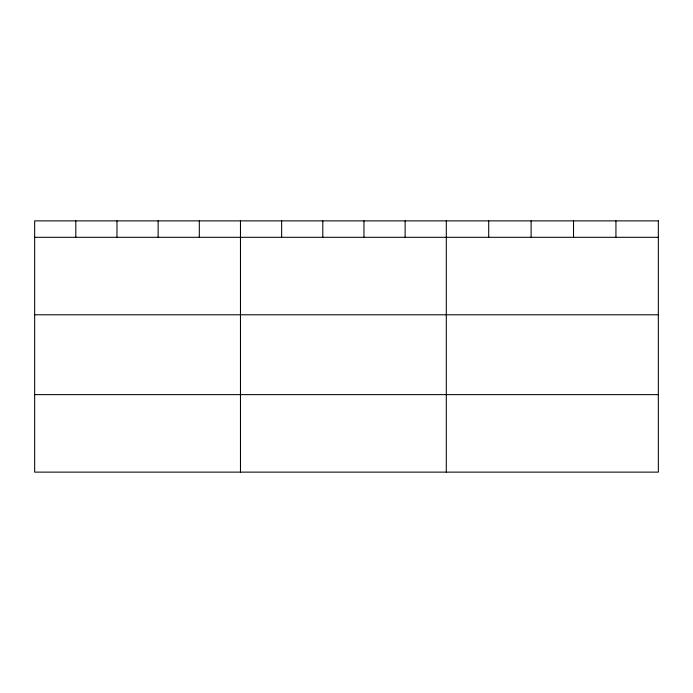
<?xml version="1.0" encoding="UTF-8"?>
<svg xmlns="http://www.w3.org/2000/svg" width="693" height="693" viewBox="0 0 693 693"><rect width="100%" height="100%" fill="white"/><g stroke="black" fill="none" stroke-linecap="round" stroke-linejoin="round"><path stroke-width="1.04" d="M34.65 237.301L658.35 237.301M34.65 314.787L658.35 314.787M34.65 394.629L658.35 394.629M615.938 220.876L615.938 237.301M573.527 220.876L573.527 237.301M531.115 220.876L531.115 237.301M488.704 220.876L488.704 237.301M446.292 220.876L446.292 472.124M405.128 220.876L405.128 237.301M363.964 220.876L363.964 237.301M322.799 220.876L322.799 237.301M281.635 220.876L281.635 237.301M240.471 220.876L240.471 472.124M199.307 220.876L199.307 237.301M158.143 220.876L158.143 237.301M116.978 220.876L116.978 237.301M75.814 220.876L75.814 237.301M658.35 220.876L34.65 220.876L34.65 472.124L658.35 472.124L658.35 220.876"/></g></svg>
